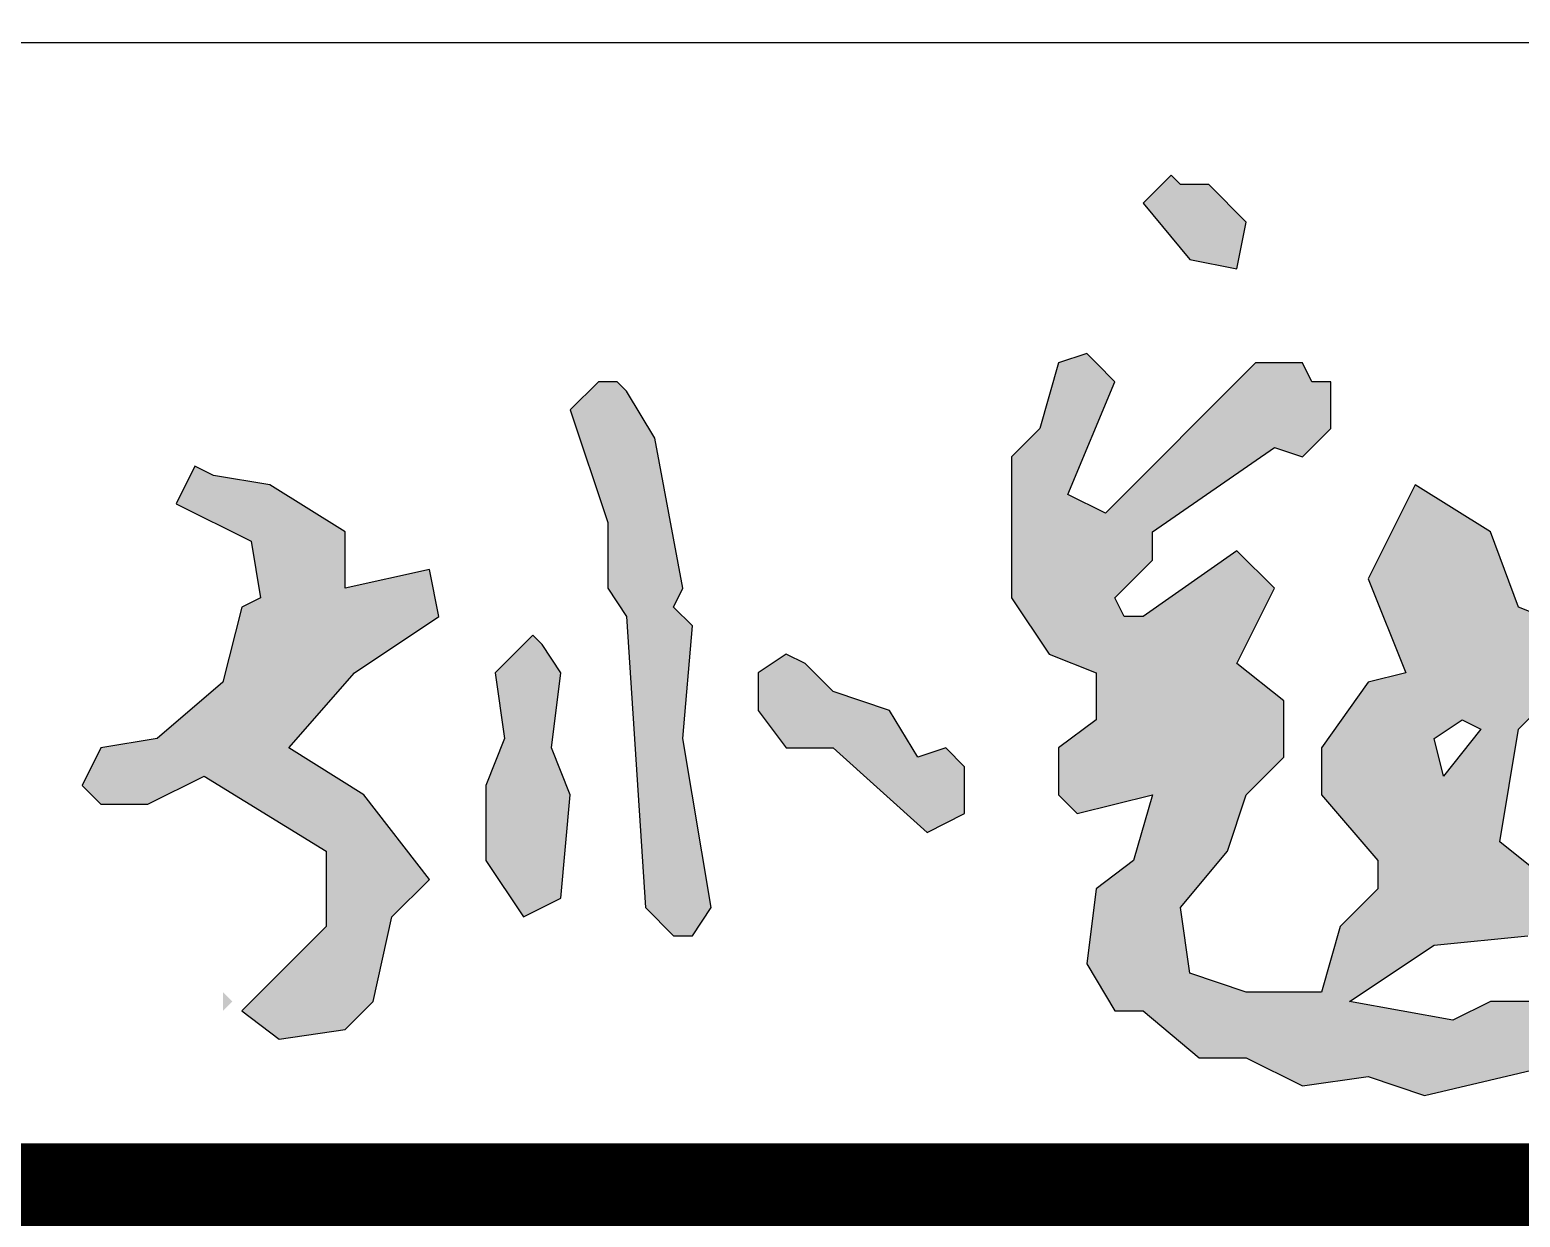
# Model space of a CAD drawing. Extents: x -165130 to 255370, y -346822 to 187778.
# Drawn here: x 188048 to 193128, y -163623 to -159577 of the extents above; entities that cross this region are included whole.
import ezdxf

# ---------------------------------------------------------------- set-up
doc = ezdxf.new("R2010")
doc.units = 0
doc.header["$MEASUREMENT"] = 0
doc.layers.get('0').update_dxf_attribs({"linetype": 'CONTINUOUS'})
doc.layers.add('PUB_TITLE', color=4, linetype='CONTINUOUS')
doc.layers.add('层0', color=253, linetype='CONTINUOUS')

# ---------------------------------------------------------------- blocks, each defined once
blk = doc.blocks.new('孙寇柱')
at = {"linetype": 'Continuous'}
for points in [[(159147.7, -23088), (159141.3, -23081.6), (159122.1, -23100.8), (159154.1, -23139.2), (159186.1, -23145.6), (159192.5, -23113.6), (159166.9, -23088)], [(158770.1, -23228.8), (158763.7, -23222.4), (158750.9, -23222.4), (158731.7, -23241.6), (158757.3, -23318.4), (158757.3, -23363.2), (158770.1, -23382.4), (158782.9, -23580.8), (158802.1, -23600), (158814.9, -23600), (158827.7, -23580.8), (158808.5, -23465.6), (158814.9, -23388.8), (158802.1, -23376), (158808.5, -23363.2), (158789.3, -23260.8)], [(158712.5, -23401.6), (158706.1, -23395.2), (158680.5, -23420.8), (158686.9, -23465.6), (158674.1, -23497.6), (158674.1, -23548.8), (158699.7, -23587.2), (158725.3, -23574.4), (158731.7, -23504), (158718.9, -23472), (158725.3, -23420.8)], [(158891.7, -23414.4), (158878.9, -23408), (158859.7, -23420.8), (158859.7, -23446.4), (158878.9, -23472), (158910.9, -23472), (158974.9, -23529.6), (159000.5, -23516.8), (159000.5, -23484.8), (158987.7, -23472), (158968.5, -23478.4), (158949.3, -23446.4), (158910.9, -23433.6)]]:
    blk.add_hatch(color=256, dxfattribs=at).paths.add_polyline_path(points)
h = blk.add_hatch(color=256, dxfattribs=at)
h.paths.add_polyline_path([(159339.7, -23452.8), (159352.5, -23459.2), (159326.9, -23491.2), (159320.5, -23465.6)], flags=16)
h.paths.add_polyline_path([(159090.1, -23209.6), (159083.7, -23203.2), (159064.5, -23209.6), (159051.7, -23254.4), (159032.5, -23273.6), (159032.5, -23369.6), (159058.1, -23408), (159090.1, -23420.8), (159090.1, -23452.8), (159064.5, -23472), (159064.5, -23504), (159077.3, -23516.8), (159128.5, -23504), (159115.7, -23548.8), (159090.1, -23568), (159083.7, -23619.2), (159102.9, -23651.2), (159122.1, -23651.2), (159160.5, -23683.2), (159192.5, -23683.2), (159230.9, -23702.4), (159275.7, -23696), (159314.1, -23708.8), (159422.9, -23683.2), (159506.1, -23612.8), (159512.5, -23587.2), (159499.7, -23561.6), (159474.1, -23548.8), (159454.9, -23568), (159448.5, -23612.8), (159390.9, -23644.8), (159358.9, -23644.8), (159333.3, -23657.6), (159262.9, -23644.8), (159320.5, -23606.4), (159384.5, -23600), (159397.3, -23587.2), (159397.3, -23561.6), (159365.3, -23536), (159378.1, -23459.2), (159410.1, -23427.2), (159410.1, -23388.8), (159378.1, -23376), (159358.9, -23324.8), (159307.7, -23292.8), (159275.7, -23356.8), (159301.3, -23420.8), (159275.7, -23427.2), (159243.7, -23472), (159243.7, -23504), (159282.1, -23548.8), (159282.1, -23568), (159256.5, -23593.6), (159243.7, -23638.4), (159192.5, -23638.4), (159154.1, -23625.6), (159147.7, -23580.8), (159179.7, -23542.4), (159192.5, -23504), (159218.1, -23478.4), (159218.1, -23440), (159186.1, -23414.4), (159211.7, -23363.2), (159186.1, -23337.6), (159122.1, -23382.4), (159109.3, -23382.4), (159102.9, -23369.6), (159128.5, -23344), (159128.5, -23324.8), (159211.7, -23267.2), (159230.9, -23273.6), (159250.1, -23254.4), (159250.1, -23222.4), (159237.3, -23222.4), (159230.9, -23209.6), (159198.9, -23209.6), (159096.5, -23312), (159070.9, -23299.2), (159102.9, -23222.4)])
h = blk.add_hatch(color=256, dxfattribs=at)
h.paths.add_polyline_path([(158501.3, -23644.8), (158494.9, -23638.4), (158494.9, -23651.2)], flags=16)
h.paths.add_polyline_path([(158488.5, -23286.4), (158475.7, -23280), (158462.9, -23305.6), (158514.1, -23331.2), (158520.5, -23369.6), (158507.7, -23376), (158494.9, -23427.2), (158450.1, -23465.6), (158411.7, -23472), (158398.9, -23497.6), (158411.7, -23510.4), (158443.7, -23510.4), (158482.1, -23491.2), (158565.3, -23542.4), (158565.3, -23593.6), (158507.7, -23651.2), (158533.3, -23670.4), (158578.1, -23664), (158597.3, -23644.8), (158610.1, -23587.2), (158635.7, -23561.6), (158590.9, -23504), (158539.7, -23472), (158584.5, -23420.8), (158642.1, -23382.4), (158635.7, -23350.4), (158578.1, -23363.2), (158578.1, -23324.8), (158526.9, -23292.8)])
at = {"linetype": 'Continuous', "elevation": 80839020.8}
for points in [[(159147.7, -23088), (159141.3, -23081.6), (159122.1, -23100.8), (159154.1, -23139.2), (159186.1, -23145.6), (159192.5, -23113.6), (159166.9, -23088), (159147.7, -23088)], [(159090.1, -23209.6), (159083.7, -23203.2), (159064.5, -23209.6), (159051.7, -23254.4), (159032.5, -23273.6), (159032.5, -23369.6), (159058.1, -23408), (159090.1, -23420.8), (159090.1, -23452.8), (159064.5, -23472), (159064.5, -23504), (159077.3, -23516.8), (159128.5, -23504), (159115.7, -23548.8), (159090.1, -23568), (159083.7, -23619.2), (159102.9, -23651.2), (159122.1, -23651.2), (159160.5, -23683.2), (159192.5, -23683.2), (159230.9, -23702.4), (159275.7, -23696), (159314.1, -23708.8), (159422.9, -23683.2)], [(159390.9, -23644.8), (159358.9, -23644.8), (159333.3, -23657.6), (159262.9, -23644.8), (159320.5, -23606.4), (159384.5, -23600)], [(159397.3, -23561.6), (159365.3, -23536), (159378.1, -23459.2), (159410.1, -23427.2)], [(159410.1, -23388.8), (159378.1, -23376), (159358.9, -23324.8), (159307.7, -23292.8), (159275.7, -23356.8), (159301.3, -23420.8), (159275.7, -23427.2), (159243.7, -23472), (159243.7, -23504), (159282.1, -23548.8), (159282.1, -23568), (159256.5, -23593.6), (159243.7, -23638.4), (159192.5, -23638.4), (159154.1, -23625.6), (159147.7, -23580.8), (159179.7, -23542.4), (159192.5, -23504), (159218.1, -23478.4), (159218.1, -23440), (159186.1, -23414.4), (159211.7, -23363.2), (159186.1, -23337.6), (159122.1, -23382.4), (159109.3, -23382.4), (159102.9, -23369.6), (159128.5, -23344), (159128.5, -23324.8), (159211.7, -23267.2), (159230.9, -23273.6), (159250.1, -23254.4), (159250.1, -23222.4), (159237.3, -23222.4), (159230.9, -23209.6), (159198.9, -23209.6), (159096.5, -23312), (159070.9, -23299.2), (159102.9, -23222.4), (159090.1, -23209.6)], [(158770.1, -23228.8), (158763.7, -23222.4), (158750.9, -23222.4), (158731.7, -23241.6), (158757.3, -23318.4), (158757.3, -23363.2), (158770.1, -23382.4), (158782.9, -23580.8), (158802.1, -23600), (158814.9, -23600), (158827.7, -23580.8), (158808.5, -23465.6), (158814.9, -23388.8), (158802.1, -23376), (158808.5, -23363.2), (158789.3, -23260.8), (158770.1, -23228.8)], [(158488.5, -23286.4), (158475.7, -23280), (158462.9, -23305.6), (158514.1, -23331.2), (158520.5, -23369.6), (158507.7, -23376), (158494.9, -23427.2), (158450.1, -23465.6), (158411.7, -23472), (158398.9, -23497.6), (158411.7, -23510.4), (158443.7, -23510.4), (158482.1, -23491.2), (158565.3, -23542.4), (158565.3, -23593.6), (158507.7, -23651.2), (158533.3, -23670.4), (158578.1, -23664), (158597.3, -23644.8), (158610.1, -23587.2), (158635.7, -23561.6), (158590.9, -23504), (158539.7, -23472), (158584.5, -23420.8), (158642.1, -23382.4), (158635.7, -23350.4), (158578.1, -23363.2), (158578.1, -23324.8), (158526.9, -23292.8), (158488.5, -23286.4)], [(158712.5, -23401.6), (158706.1, -23395.2), (158680.5, -23420.8), (158686.9, -23465.6), (158674.1, -23497.6), (158674.1, -23548.8), (158699.7, -23587.2), (158725.3, -23574.4), (158731.7, -23504), (158718.9, -23472), (158725.3, -23420.8), (158712.5, -23401.6)], [(158891.7, -23414.4), (158878.9, -23408), (158859.7, -23420.8), (158859.7, -23446.4), (158878.9, -23472), (158910.9, -23472), (158974.9, -23529.6), (159000.5, -23516.8), (159000.5, -23484.8), (158987.7, -23472), (158968.5, -23478.4), (158949.3, -23446.4), (158910.9, -23433.6), (158891.7, -23414.4)], [(159339.7, -23452.8), (159352.5, -23459.2), (159326.9, -23491.2), (159320.5, -23465.6), (159339.7, -23452.8)]]:
    blk.add_lwpolyline(points, dxfattribs=at)
blk = doc.blocks.new('qar5gesfd')
blk.add_line((-13468.1, 155624.2), (-23968.1, 155624.2))
at = {"layer": 'PUB_TITLE', "const_width": 100}
blk.add_lwpolyline([(-83568.1, 154824.2), (-2968.1, 154824.2), (-2968.1, 212224.2), (-83568.1, 212224.2)], close=True, dxfattribs=at)
blk.add_blockref('孙寇柱', (-173795.7, 178615.7))

msp = doc.modelspace()

# ---------------------------------------------------------------- block references
at = {"layer": '层0', "xscale": 5, "yscale": 5, "zscale": 5}
msp.add_blockref('qar5gesfd', (265210.681, -937742.598, -625.1), dxfattribs=at)

doc.saveas('drawing.dxf')
